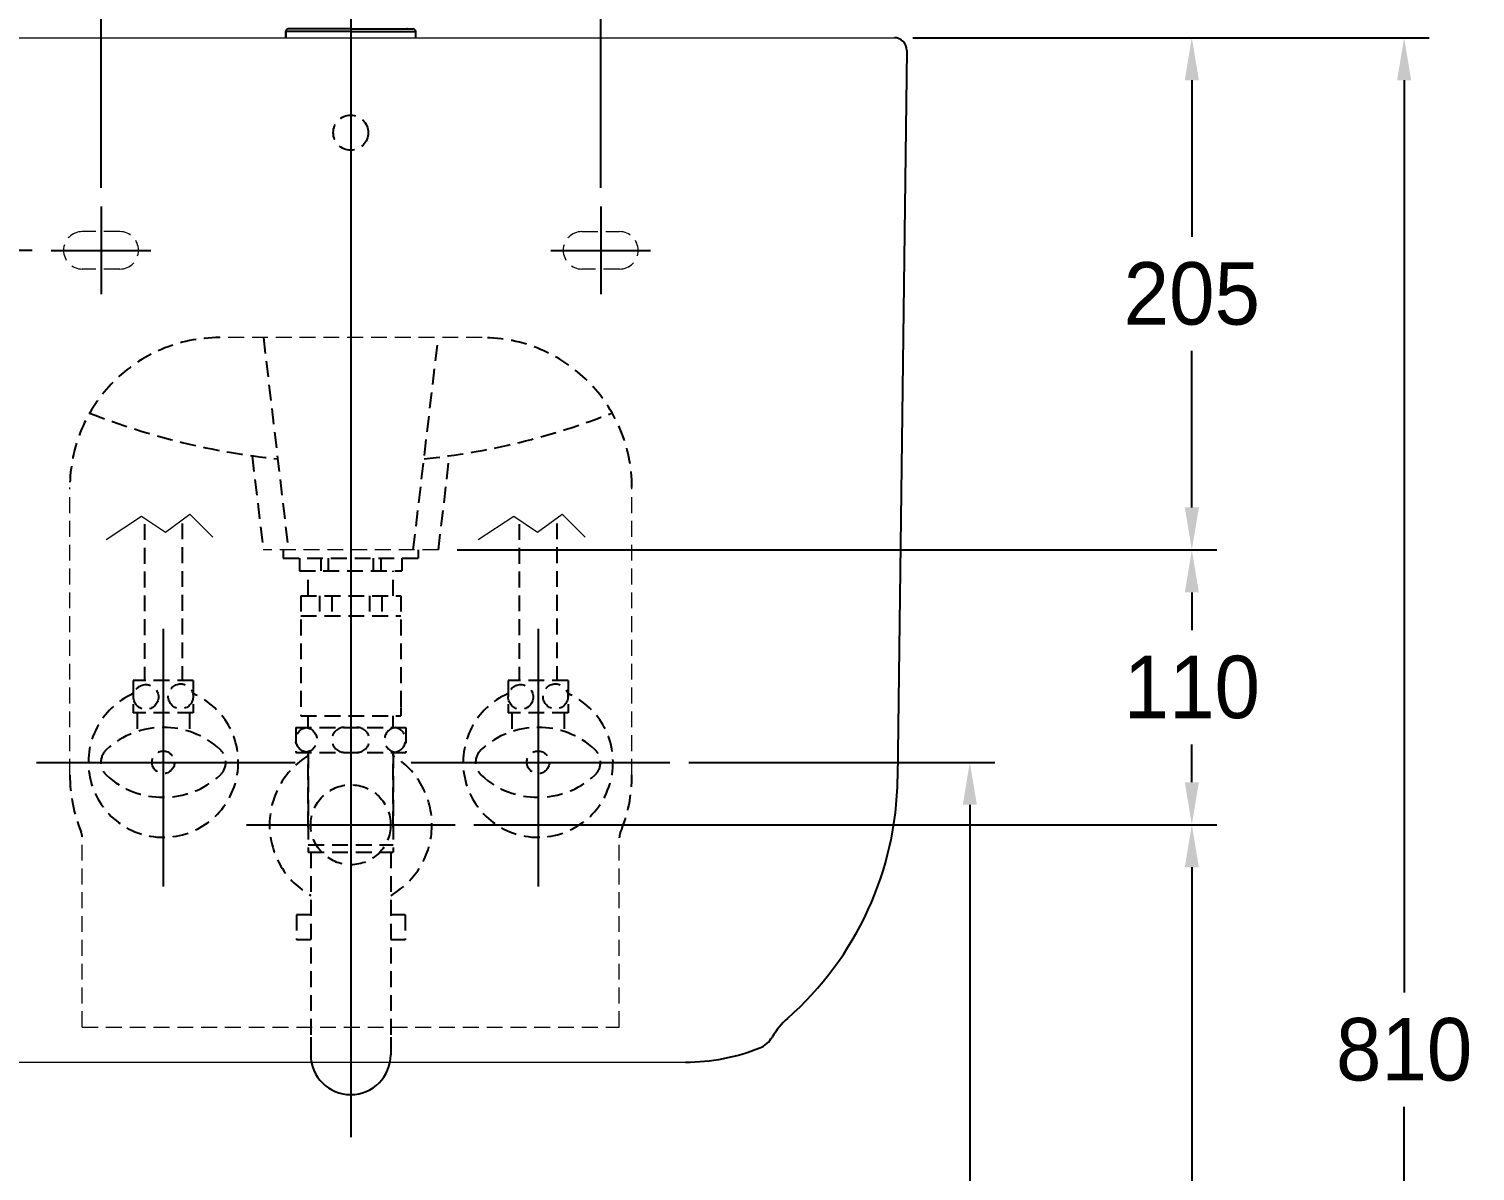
# Model space of a CAD drawing. Header units: millimetres. Extents: x 0 to 1800, y -67 to 2530.
# Drawn here: x 294 to 873, y 482 to 939 of the extents above; entities that cross this region are included whole.
import ezdxf
from ezdxf.lldxf.tags import DXFTag

# ---------------------------------------------------------------- set-up
doc = ezdxf.new("R2010")
doc.units = ezdxf.units.MM
doc.linetypes.add('DASHED2', pattern=[9.525, 6.35, -3.175])
doc.layers.get('Defpoints').update_dxf_attribs({"color": 1})
doc.layers.add('61', color=7, linetype='Continuous', true_color=0xffffff)
for name, color, linetype in [('내부선 및 부속', 4, 'Continuous'), ('외형선', 3, 'Continuous'), ('점선', 6, 'DASHED2'), ('중심선', 1, 'DASHED'), ('치수선', 7, 'Continuous')]:
    doc.layers.add(name, color=color, linetype=linetype)
doc.styles.add('____', font='Gulim.ttf')
tags = doc.linetypes.add('DASHDOT', pattern=[70, 31, -13, 13, -13]).pattern_tags.tags
tags[10:11] = [DXFTag(74, 4), DXFTag(75, 0), DXFTag(340, '0'), DXFTag(46, 0.0), DXFTag(50, 0.0), DXFTag(44, 0.0), DXFTag(45, 0.0)]
tags[8:9] = [DXFTag(74, 4), DXFTag(75, 0), DXFTag(340, '0'), DXFTag(46, 0.0), DXFTag(50, 0.0), DXFTag(44, 0.0), DXFTag(45, 0.0)]
tags[6:7] = [DXFTag(74, 4), DXFTag(75, 0), DXFTag(340, '0'), DXFTag(46, 0.0), DXFTag(50, 0.0), DXFTag(44, 0.0), DXFTag(45, 0.0)]
tags[4:5] = [DXFTag(74, 4), DXFTag(75, 0), DXFTag(340, '0'), DXFTag(46, 0.0), DXFTag(50, 0.0), DXFTag(44, 0.0), DXFTag(45, 0.0)]
tags = doc.linetypes.add('DASHED', pattern=[25.72, 12.86, -12.86]).pattern_tags.tags
tags[6:7] = [DXFTag(74, 4), DXFTag(75, 0), DXFTag(340, '0'), DXFTag(46, 0.0), DXFTag(50, 0.0), DXFTag(44, 0.0), DXFTag(45, 0.0)]
tags[4:5] = [DXFTag(74, 4), DXFTag(75, 0), DXFTag(340, '0'), DXFTag(46, 0.0), DXFTag(50, 0.0), DXFTag(44, 0.0), DXFTag(45, 0.0)]
doc.dimstyles.new('MSADIM', dxfattribs={"dimtxt": 33, "dimasz": 17, "dimexe": 10, "dimexo": 7.5, "dimgap": 10, "dimtad": 0, "dimtih": 1, "dimtoh": 1, "dimdec": 0, "dimzin": 1, "dimdsep": 46, "dimtxsty": '____', "dimcen": 11.25, "dimadec": 0, "dimazin": 0, "dimtfac": 1, "dimtdec": 0, "dimtix": 1, "dimtmove": 0, "dimatfit": 3, "dimfxl": 1, "dimtolj": 1, "dimtzin": 1, "dimarcsym": 0})

# ---------------------------------------------------------------- blocks, each defined once
blk = doc.blocks.new('*D39')
at = {"color": 0, "lineweight": -2, "transparency": 16777216}
for p, q in [((322.79, 875.03), (322.79, 1173.65)), ((522.79, 875.03), (522.79, 1173.65)), ((339.79, 1163.65), (385.5, 1163.65)), ((505.79, 1163.65), (460.09, 1163.65))]:
    blk.add_line(p, q, dxfattribs=at)
at = {"color": 0, "transparency": 16777216}
for points in [[(339.79, 1166.49), (339.79, 1160.82), (322.79, 1163.65)], [(505.79, 1166.49), (505.79, 1160.82), (522.79, 1163.65)]]:
    blk.add_solid(points, dxfattribs=at)
at = {"layer": 'Defpoints', "color": 0, "transparency": 16777216}
for p in [(322.79, 1163.65), (322.79, 867.53), (522.79, 867.53)]:
    blk.add_point(p, dxfattribs=at)
at = {"color": 0, "transparency": 16777216, "insert": (422.79, 1163.65), "char_height": 25, "attachment_point": 5, "style": '____', "bg_fill": 3, "box_fill_scale": 1.1, "bg_fill_color": 256, "bg_fill_true_color": 13158600, "bg_fill_transparency": 0}
blk.add_mtext('\\A1;200', dxfattribs=at)
blk = doc.blocks.new('*D40')
at = {"color": 0, "lineweight": -2, "transparency": 16777216}
for p, q in [((647.75, 935.12), (769.4, 935.12)), ((759.4, 918.12), (759.4, 855.44)), ((759.4, 747.12), (759.4, 809.8)), ((465.35, 730.12), (769.4, 730.12))]:
    blk.add_line(p, q, dxfattribs=at)
at = {"color": 0, "transparency": 16777216}
for points in [[(756.57, 918.12), (762.23, 918.12), (759.4, 935.12)], [(756.57, 747.12), (762.23, 747.12), (759.4, 730.12)]]:
    blk.add_solid(points, dxfattribs=at)
at = {"layer": 'Defpoints', "color": 0, "transparency": 16777216}
for p in [(640.25, 935.12), (759.4, 935.12), (457.85, 730.12)]:
    blk.add_point(p, dxfattribs=at)
at = {"color": 0, "transparency": 16777216, "insert": (759.4, 832.62), "char_height": 25, "attachment_point": 5, "style": '____', "bg_fill": 3, "box_fill_scale": 1.1, "bg_fill_color": 256, "bg_fill_true_color": 13158600, "bg_fill_transparency": 0}
blk.add_mtext('\\A1;205', dxfattribs=at)
blk = doc.blocks.new('*D42')
at = {"color": 0, "lineweight": -2, "transparency": 16777216}
for p, q in [((151.38, 952.12), (151.38, 969.12)), ((197.52, 935.12), (141.38, 935.12)), ((295.29, 850.03), (141.38, 850.03)), ((151.38, 833.03), (151.38, 816.03))]:
    blk.add_line(p, q, dxfattribs=at)
at = {"color": 0, "transparency": 16777216}
for points in [[(148.55, 952.12), (154.22, 952.12), (151.38, 935.12)], [(148.55, 833.03), (154.22, 833.03), (151.38, 850.03)]]:
    blk.add_solid(points, dxfattribs=at)
at = {"layer": 'Defpoints', "color": 0, "transparency": 16777216}
for p in [(151.38, 935.12), (205.02, 935.12), (302.79, 850.03)]:
    blk.add_point(p, dxfattribs=at)
at = {"color": 0, "transparency": 16777216, "insert": (151.38, 892.57), "char_height": 25, "attachment_point": 5, "style": '____', "bg_fill": 3, "box_fill_scale": 1.1, "bg_fill_color": 256, "bg_fill_true_color": 13158600, "bg_fill_transparency": 0}
blk.add_mtext('\\A1;85', dxfattribs=at)
blk = doc.blocks.new('*D45')
at = {"layer": 'Defpoints', "color": 0, "linetype": 'Continuous', "transparency": 16777216}
for p in [(759.4, 730.12), (759.4, 730.12), (464.49, 620.12)]:
    blk.add_point(p, dxfattribs=at)
at = {"layer": '치수선', "color": 0, "linetype": 'Continuous', "lineweight": -2, "transparency": 16777216}
for p, q in [((766.9, 730.12), (769.4, 730.12)), ((759.4, 713.12), (759.4, 697.97)), ((759.4, 637.12), (759.4, 652.27)), ((471.99, 620.12), (769.4, 620.12))]:
    blk.add_line(p, q, dxfattribs=at)
at = {"layer": '치수선', "color": 0, "linetype": 'Continuous', "transparency": 16777216}
for points in [[(756.57, 713.12), (762.23, 713.12), (759.4, 730.12)], [(756.57, 637.12), (762.23, 637.12), (759.4, 620.12)]]:
    blk.add_solid(points, dxfattribs=at)
at = {"layer": '치수선', "color": 0, "linetype": 'Continuous', "transparency": 16777216, "insert": (759.4, 675.12), "char_height": 25, "attachment_point": 5, "style": '____'}
blk.add_mtext('\\A1;110', dxfattribs=at)
blk = doc.blocks.new('*D43')
at = {"layer": 'Defpoints', "color": 0, "linetype": 'Continuous', "transparency": 16777216}
for p in [(464.49, 620.12), (647.78, 125.12), (759.4, 125.12)]:
    blk.add_point(p, dxfattribs=at)
at = {"layer": '치수선', "color": 0, "linetype": 'Continuous', "lineweight": -2, "transparency": 16777216}
for p, q in [((471.99, 620.12), (769.4, 620.12)), ((759.4, 603.12), (759.4, 395.45)), ((759.4, 142.12), (759.4, 349.79)), ((655.28, 125.12), (769.4, 125.12))]:
    blk.add_line(p, q, dxfattribs=at)
at = {"layer": '치수선', "color": 0, "linetype": 'Continuous', "transparency": 16777216}
for points in [[(756.57, 603.12), (762.23, 603.12), (759.4, 620.12)], [(756.57, 142.12), (762.23, 142.12), (759.4, 125.12)]]:
    blk.add_solid(points, dxfattribs=at)
at = {"layer": '치수선', "color": 0, "linetype": 'Continuous', "transparency": 16777216, "insert": (759.4, 372.62), "char_height": 25, "attachment_point": 5, "style": '____'}
blk.add_mtext('\\A1;495', dxfattribs=at)
blk = doc.blocks.new('*D46')
at = {"color": 0, "lineweight": -2, "transparency": 16777216}
for p, q in [((558.01, 645.12), (680.55, 645.12)), ((670.55, 628.12), (670.55, 407.94)), ((670.55, 142.12), (670.55, 362.3)), ((655.28, 125.12), (680.55, 125.12))]:
    blk.add_line(p, q, dxfattribs=at)
at = {"color": 0, "transparency": 16777216}
for points in [[(667.72, 628.12), (673.38, 628.12), (670.55, 645.12)], [(667.72, 142.12), (673.38, 142.12), (670.55, 125.12)]]:
    blk.add_solid(points, dxfattribs=at)
at = {"layer": 'Defpoints', "color": 0, "transparency": 16777216}
for p in [(550.51, 645.12), (647.78, 125.12), (670.55, 125.12)]:
    blk.add_point(p, dxfattribs=at)
at = {"color": 0, "transparency": 16777216, "insert": (670.55, 385.12), "char_height": 25, "attachment_point": 5, "style": '____'}
blk.add_mtext('\\A1;520', dxfattribs=at)
blk = doc.blocks.new('*D47')
at = {"layer": 'Defpoints', "color": 0, "linetype": 'Continuous', "transparency": 16777216}
for p in [(759.43, 935.12), (648.96, 125.12), (844.38, 125.12)]:
    blk.add_point(p, dxfattribs=at)
at = {"layer": '치수선', "color": 0, "linetype": 'Continuous', "lineweight": -2, "transparency": 16777216}
for p, q in [((766.93, 935.12), (854.38, 935.12)), ((844.38, 918.12), (844.38, 552.97)), ((844.38, 142.12), (844.38, 507.27)), ((656.46, 125.12), (854.38, 125.12))]:
    blk.add_line(p, q, dxfattribs=at)
at = {"layer": '치수선', "color": 0, "linetype": 'Continuous', "transparency": 16777216}
for points in [[(841.55, 918.12), (847.21, 918.12), (844.38, 935.12)], [(841.55, 142.12), (847.21, 142.12), (844.38, 125.12)]]:
    blk.add_solid(points, dxfattribs=at)
at = {"layer": '치수선', "color": 0, "linetype": 'Continuous', "transparency": 16777216, "insert": (844.38, 530.12), "char_height": 25, "attachment_point": 5, "style": '____'}
blk.add_mtext('\\A1;810', dxfattribs=at)

msp = doc.modelspace()

# ---------------------------------------------------------------- linework, layer by layer
at = {"layer": '61', "linetype": 'Continuous', "lineweight": 18}
for p in [(422.67, 525.12), (422.74, 523.78)]:
    msp.add_point(p, dxfattribs=at)
at = {"layer": '내부선 및 부속'}
for p, q in [((406.74, 535.12), (406.74, 528.12)), ((438.74, 535.12), (438.74, 528.12))]:
    msp.add_line(p, q, dxfattribs=at)
at = {"layer": '내부선 및 부속', "linetype": 'Continuous'}
msp.add_arc((422.74, 528.12), 16, 180, 0, dxfattribs=at)
at = {"layer": '외형선', "linetype": 'Continuous', "lineweight": 18}
for p, q in [((205.15, 935.12), (640.33, 935.12)), ((288.72, 525.12), (556.76, 525.12))]:
    msp.add_line(p, q, dxfattribs=at)
at = {"layer": '외형선'}
msp.add_line((645.33, 930.06), (641.64, 638.56), dxfattribs=at)
for centre, radius, start, end in [((640.33, 930.12), 5, 359.27472, 90), ((511.65, 640.21), 130, 311.36211, 359.27472), ((617.38, 520.12), 30, 131.36211, 150), ((582.74, 540.12), 10, 291.78679, 330), ((556.76, 605.12), 80, 270, 291.78679)]:
    msp.add_arc(centre, radius, start, end, dxfattribs=at)
at = {"layer": '점선', "lineweight": 18}
for p, q in [((330.29, 857.53), (315.29, 857.53)), ((515.29, 857.53), (530.29, 857.53)), ((330.29, 842.53), (315.29, 842.53)), ((530.29, 842.53), (515.29, 842.53)), ((475.31, 815.12), (370.31, 815.12)), ((310.31, 640.12), (310.31, 755.12)), ((535.31, 640.12), (535.31, 755.12)), ((457.85, 730.12), (387.71, 730.12)), ((315.24, 539.12), (315.24, 615.29)), ((530.24, 539.12), (530.24, 614.95)), ((315.24, 539.12), (530.24, 539.12))]:
    msp.add_line(p, q, dxfattribs=at)
at = {"layer": '점선'}
for p, q in [((387.78, 815.12), (397.78, 730.12)), ((447.78, 730.12), (457.78, 815.12)), ((383.27, 767.81), (387.71, 730.12)), ((457.85, 730.12), (462.28, 767.81)), ((340.22, 740.5), (340.22, 677.87)), ((355.22, 740.74), (355.22, 677.87)), ((395.74, 730.12), (395.74, 726.78)), ((449.74, 730.12), (449.74, 726.78)), ((395.74, 726.78), (449.74, 726.78)), ((402.24, 726.78), (402.24, 721.78)), ((410.74, 726.78), (410.74, 721.78)), ((413.74, 726.78), (413.74, 721.78)), ((431.74, 726.78), (431.74, 721.78)), ((434.74, 726.78), (434.74, 721.78)), ((443.24, 726.78), (443.24, 721.78)), ((402.24, 721.78), (443.24, 721.78)), ((405.74, 711.78), (405.74, 721.78)), ((439.74, 711.78), (439.74, 721.78)), ((402.74, 711.78), (402.74, 663.78)), ((402.74, 711.78), (442.74, 711.78)), ((410.24, 711.78), (410.24, 703.78)), ((415.24, 711.78), (415.24, 703.78)), ((430.24, 711.78), (430.24, 703.78)), ((435.24, 711.78), (435.24, 703.78)), ((442.74, 711.78), (442.74, 667.03)), ((402.74, 703.78), (442.74, 703.78)), ((335.72, 677.87), (335.72, 664.87)), ((359.72, 677.87), (335.72, 677.87)), ((359.72, 677.87), (359.72, 664.87)), ((485.72, 677.87), (485.72, 664.87)), ((509.72, 677.87), (485.72, 677.87)), ((509.72, 677.87), (509.72, 664.87)), ((442.74, 667.03), (442.74, 663.78)), ((359.72, 664.87), (335.72, 664.87)), ((337.22, 664.87), (337.22, 657.44)), ((358.22, 664.87), (358.22, 657.44)), ((402.74, 663.78), (442.74, 663.78)), ((405.74, 659.12), (405.74, 663.78)), ((439.74, 659.12), (439.74, 663.78)), ((509.72, 664.87), (485.72, 664.87)), ((487.22, 664.87), (487.22, 657.44)), ((508.22, 664.87), (508.22, 657.44)), ((400.74, 659.12), (444.74, 659.12)), ((400.74, 659.12), (400.74, 649.12)), ((444.74, 659.12), (444.74, 649.12)), ((400.74, 649.12), (444.74, 649.12)), ((405.74, 649.12), (405.74, 609.12)), ((405.74, 619.12), (405.74, 649.12)), ((439.74, 649.12), (439.74, 609.12)), ((439.74, 619.12), (439.74, 649.12)), ((405.74, 612.12), (439.74, 612.12)), ((405.74, 609.12), (439.74, 609.12)), ((406.74, 609.12), (406.74, 535.12)), ((438.74, 609.12), (438.74, 535.12)), ((400.99, 584.12), (400.99, 574.12)), ((406.74, 584.12), (400.99, 584.12)), ((444.49, 584.12), (438.74, 584.12)), ((444.49, 584.12), (444.49, 574.12)), ((406.74, 574.12), (400.99, 574.12)), ((444.49, 574.12), (438.74, 574.12))]:
    msp.add_line(p, q, dxfattribs=at)
at = {"layer": '점선', "flags": 128}
for points in [[(404.99, 649.18, -0.859727), (404.99, 659.06)], [(404.99, 659.06, -0.859727), (404.99, 649.18)]]:
    msp.add_lwpolyline(points, format="xyb", dxfattribs=at)
at = {"layer": '점선'}
for centre, radius in [((422.74, 897.12), 7), ((340.77, 671.27), 5), ((354.7, 671.52), 5), ((490.77, 671.27), 5), ((504.7, 671.52), 5), ((347.72, 645.12), 4.5), ((497.72, 645.12), 4.5), ((422.74, 620.12), 16)]:
    msp.add_circle(centre, radius, dxfattribs=at)
at = {"layer": '점선', "lineweight": 18}
for centre, start, end in [((315.29, 850.03), 90, 270), ((330.29, 850.03), 270, 90), ((515.29, 850.03), 90, 270), ((530.29, 850.03), 270, 90)]:
    msp.add_arc(centre, 7.5, start, end, dxfattribs=at)
at = {"layer": '점선'}
for centre, radius, start, end in [((370.31, 755.12), 60, 90, 180), ((475.31, 755.12), 60, 0, 90), ((422.78, 1050.06), 285, 248.48141, 264.10162), ((422.78, 1050.06), 285, 275.89838, 291.53128), ((347.72, 645.12), 30, 113.57829, 66.42193), ((497.72, 645.12), 30, 113.57807, 66.42171), ((347.72, 625.48), 33.64, 47.49899, 132.50101), ((420.24, 654.12), 5, 90, 270), ((425.24, 654.12), 5, 270, 90), ((441.24, 654.12), 5, 98.62693, 261.37307), ((439.74, 654.12), 5, 278.62693, 81.37307), ((497.72, 625.48), 33.64, 47.49899, 132.50101), ((329.72, 645.12), 7, 132.50101, 227.49899), ((365.72, 645.12), 7, 312.50101, 47.49899), ((479.72, 645.12), 7, 132.50101, 227.49899), ((515.72, 645.12), 7, 312.50101, 47.49899), ((422.74, 620.12), 32.5, 121.53887, 240.50763), ((422.74, 620.12), 32.5, 299.49237, 58.46113), ((370.31, 640.12), 60, 180, 202.45428), ((347.72, 664.76), 33.64, 227.49899, 312.50101), ((497.72, 664.76), 33.64, 227.49899, 312.50101), ((475.31, 640.12), 60, 337.21569, 0), ((310.24, 615.29), 5, 0, 22.45428), ((535.24, 614.95), 5, 157.21569, 180)]:
    msp.add_arc(centre, radius, start, end, dxfattribs=at)
at = {"layer": '중심선'}
for p, q in [((322.79, 867.53), (322.79, 832.53)), ((522.79, 867.53), (522.79, 832.53)), ((302.79, 850.03), (342.79, 850.03)), ((502.79, 850.03), (542.79, 850.03)), ((380.99, 620.12), (464.49, 620.12))]:
    msp.add_line(p, q, dxfattribs=at)
at = {"layer": '중심선', "lineweight": 18}
for p, q in [((324.79, 734.3), (339.04, 743.66)), ((339.04, 743.66), (348.53, 737.21)), ((348.53, 737.21), (358.4, 744.49)), ((358.4, 744.49), (367.59, 735.27))]:
    msp.add_line(p, q, dxfattribs=at)
at = {"layer": '중심선', "linetype": 'DASHDOT'}
for p, q in [((347.72, 698.57), (347.72, 595.49)), ((497.72, 698.57), (497.72, 595.49)), ((296.93, 645.12), (400.51, 645.12)), ((446.93, 645.12), (550.51, 645.12))]:
    msp.add_line(p, q, dxfattribs=at)

# ---------------------------------------------------------------- dimensions: what is measured, and where the dimension line sits
dim = msp.add_linear_dim(base=(670.55, 125.12), p1=(550.51, 645.12), p2=(647.78, 125.12), angle=90, dimstyle='MSADIM', override={"dimtxt": 25, "dimtofl": 0})
dim.commit()
dim.dimension.update_dxf_attribs({"geometry": '*D46', "text_midpoint": (670.55, 385.12)})
at = {"layer": '치수선', "linetype": 'Continuous'}
dim = msp.add_linear_dim(base=(759.4, 125.12), p1=(464.49, 620.12), p2=(647.78, 125.12), angle=90, dimstyle='MSADIM', override={"dimtxt": 25}, dxfattribs=at)
dim.commit()
dim.dimension.update_dxf_attribs({"geometry": '*D43', "text_midpoint": (759.4, 372.62)})

# ---------------------------------------------------------------- next in the draw order: dimensions: what is measured, and where the dimension line sits
dim = msp.add_linear_dim(base=(322.79, 1163.65), p1=(522.79, 867.53), p2=(322.79, 867.53), dimstyle='MSADIM', override={"dimtxt": 25, "dimtofl": 0, "dimfxl": 1.25, "dimtfill": 1})
dim.commit()
dim.dimension.update_dxf_attribs({"geometry": '*D39', "text_midpoint": (422.79, 1163.65)})
dim = msp.add_linear_dim(base=(151.38, 935.12), p1=(302.79, 850.03), p2=(205.02, 935.12), angle=90, dimstyle='MSADIM', override={"dimtxt": 25, "dimtofl": 0, "dimfxl": 1.25, "dimtfill": 1})
dim.commit()
dim.dimension.update_dxf_attribs({"geometry": '*D42', "text_midpoint": (151.38, 892.57)})

# ---------------------------------------------------------------- next in the draw order: linework, layer by layer
at = {"layer": '내부선 및 부속', "extrusion": (-1, -2.22045e-16, 6.12323e-17)}
for p, q in [((422.74, 938.62), (397.74, 938.62)), ((422.74, 938.62), (422.74, 937.62)), ((422.74, 938.62), (447.74, 938.62)), ((396.74, 937.62), (396.74, 935.12)), ((422.74, 937.62), (396.74, 937.62)), ((422.74, 937.62), (448.74, 937.62)), ((448.74, 935.12), (448.74, 937.62))]:
    msp.add_line(p, q, dxfattribs=at)
at = {"layer": '내부선 및 부속', "linetype": 'Continuous'}
msp.add_line((396.74, 935.12), (396.74, 937.62), dxfattribs=at)
msp.add_arc((397.74, 937.62), 1, 90, 180, dxfattribs=at)
at = {"layer": '내부선 및 부속'}
for centre, start, end in [((397.74, 937.62), 90, 180), ((447.74, 937.62), 0, 90)]:
    msp.add_arc(centre, 1, start, end, dxfattribs=at)
at = {"layer": '내부선 및 부속', "extrusion": (-6.12323e-17, -1.35963e-32, -1)}
for centre, start, end in [((-399.99, 939.62), 255.52124, 270), ((-445.49, 939.62), 270, 284.47876)]:
    msp.add_arc(centre, 1, start, end, dxfattribs=at)
at = {"layer": '중심선', "linetype": 'DASHDOT'}
msp.add_line((422.74, 955.12), (422.74, 495.12), dxfattribs=at)

# ---------------------------------------------------------------- next in the draw order: dimensions: what is measured, and where the dimension line sits
dim = msp.add_linear_dim(base=(759.4, 935.12), p1=(457.85, 730.12), p2=(640.25, 935.12), angle=90, dimstyle='MSADIM', override={"dimtxt": 25, "dimtofl": 0, "dimfxl": 1.25, "dimtfill": 1})
dim.commit()
dim.dimension.update_dxf_attribs({"geometry": '*D40', "text_midpoint": (759.4, 832.62)})

# ---------------------------------------------------------------- next in the draw order: linework, layer by layer
at = {"layer": '점선'}
for p, q in [((490.22, 740.5), (490.22, 677.87)), ((505.22, 740.74), (505.22, 677.87))]:
    msp.add_line(p, q, dxfattribs=at)
at = {"layer": '중심선', "lineweight": 18}
for p, q in [((473.8, 734.3), (488.05, 743.66)), ((488.05, 743.66), (497.54, 737.21)), ((497.54, 737.21), (507.41, 744.49)), ((507.41, 744.49), (516.6, 735.27))]:
    msp.add_line(p, q, dxfattribs=at)

# ---------------------------------------------------------------- next in the draw order: dimensions: what is measured, and where the dimension line sits
at = {"layer": '치수선', "linetype": 'Continuous'}
for base, p1, p2, picture, middle in [((844.38, 125.12), (759.43, 935.12), (648.96, 125.12), '*D47', (844.38, 530.12)), ((759.4, 730.12), (464.49, 620.12), (759.4, 730.12), '*D45', (759.4, 675.12))]:
    dim = msp.add_linear_dim(base=base, p1=p1, p2=p2, angle=90, dimstyle='MSADIM', override={"dimtxt": 25}, dxfattribs=at)
    dim.commit()
    dim.dimension.update_dxf_attribs({"geometry": picture, "text_midpoint": middle})

doc.saveas('drawing.dxf')
